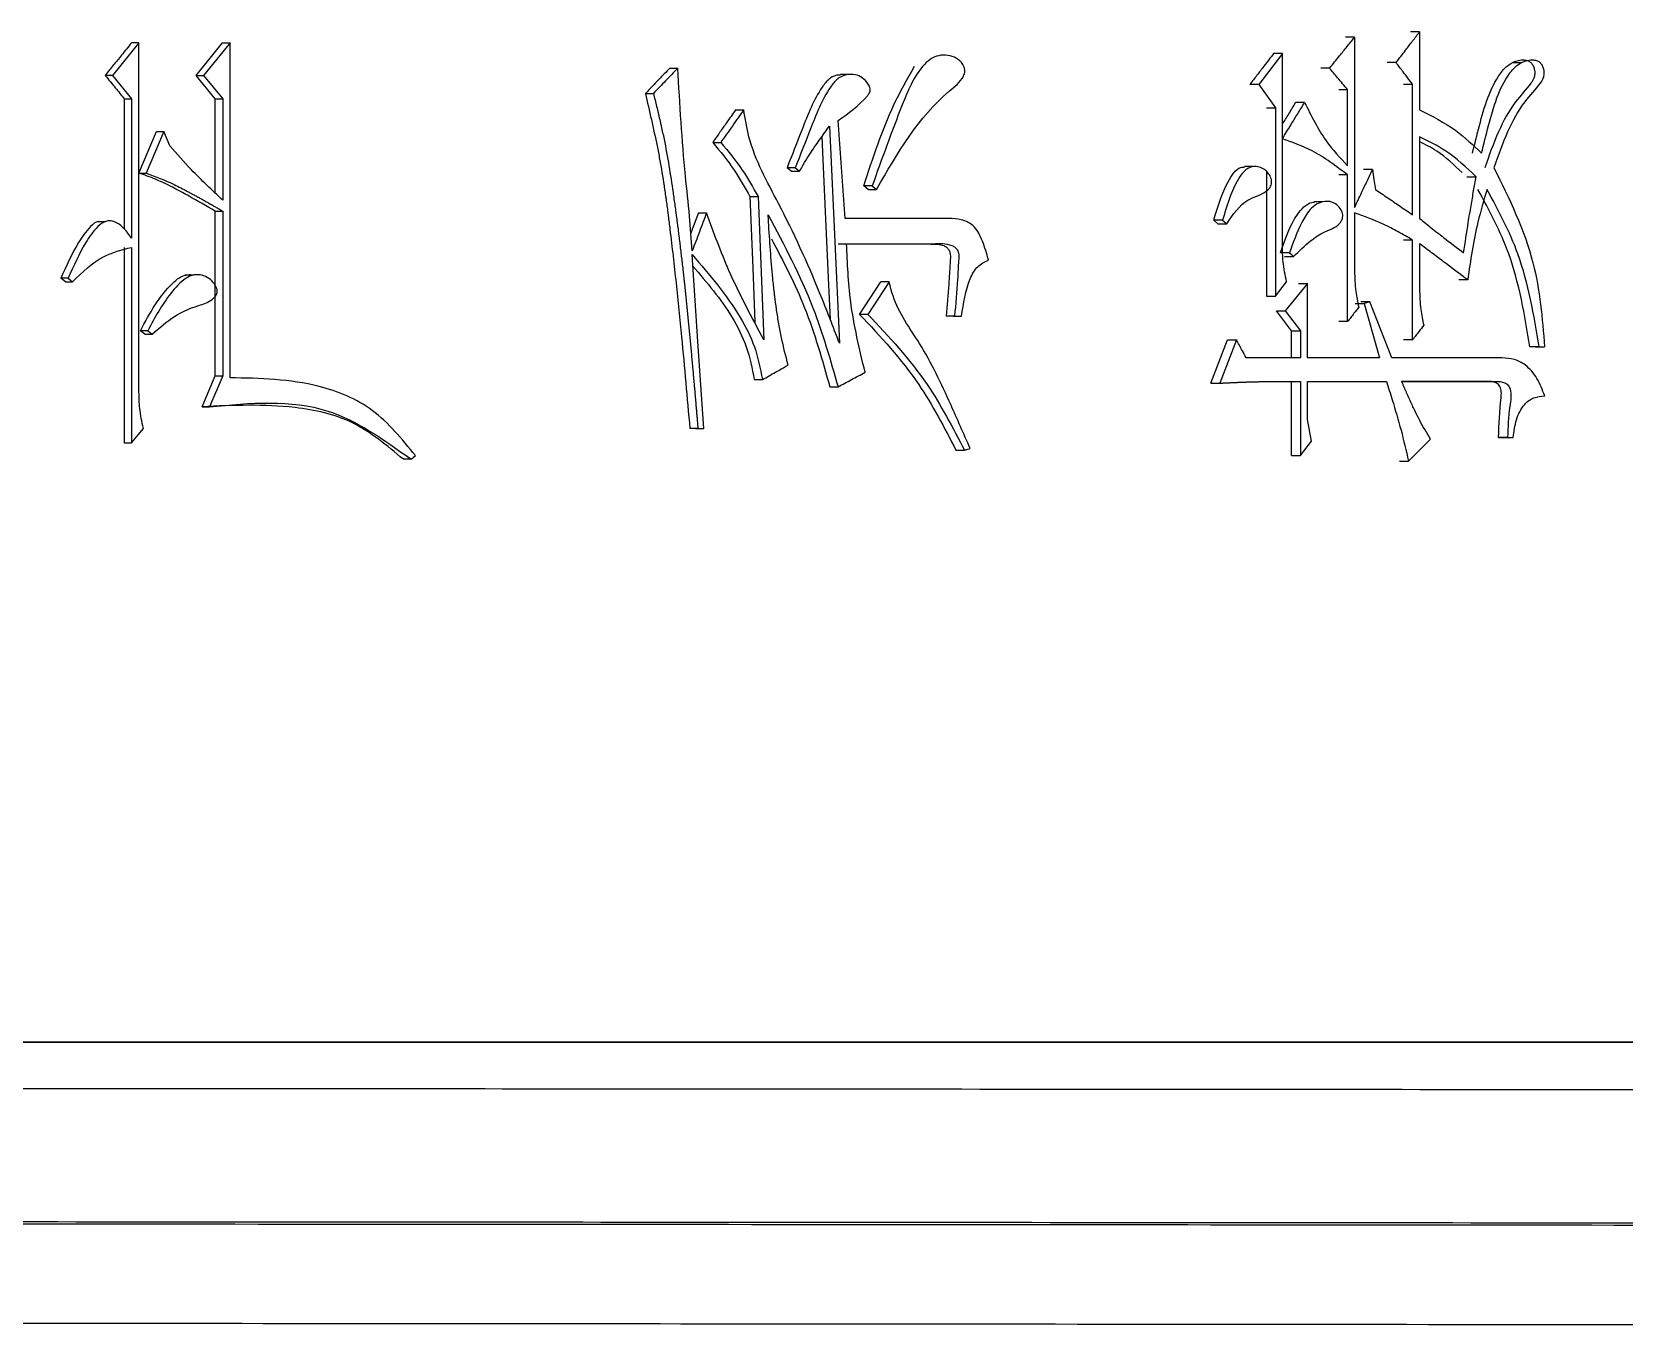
# Model space of a CAD drawing. Header units: millimetres. Extents: x 2451 to 4400, y 944 to 2322.
# Drawn here: x 3304.53 to 3314.04, y 1141.1 to 1148.9 of the extents above; entities that cross this region are included whole.
import ezdxf

# ---------------------------------------------------------------- set-up
doc = ezdxf.new("R2010")
doc.units = ezdxf.units.MM

msp = doc.modelspace()

# ---------------------------------------------------------------- linework, layer by layer
at = {"color": 7, "linetype": 'Continuous', "lineweight": 25}
for p, q in [((3312.4315, 1148.8657), (3312.3782, 1148.8657)), ((3312.4315, 1148.8657), (3312.4315, 1147.8488)), ((3312.8199, 1148.8981), (3312.766, 1148.8981)), ((3312.8199, 1148.8981), (3312.8199, 1148.4329)), ((3305.1674, 1148.8331), (3305.009, 1148.6384)), ((3305.1674, 1148.8331), (3305.1234, 1148.8331)), ((3305.1674, 1146.7454), (3305.1674, 1148.8331)), ((3305.5093, 1148.6384), (3305.6669, 1148.8331)), ((3305.7116, 1148.8331), (3305.5538, 1148.6384)), ((3305.6669, 1148.8331), (3305.7116, 1148.8331)), ((3305.7116, 1146.8319), (3305.7116, 1148.8331)), ((3308.3394, 1148.6817), (3308.3876, 1148.6817)), ((3312.0002, 1148.7683), (3311.8588, 1148.5844)), ((3312.0002, 1148.7683), (3311.9474, 1148.7683)), ((3312.0002, 1148.2599), (3312.0002, 1148.7683)), ((3312.2824, 1148.6818), (3312.2292, 1148.6818)), ((3312.6796, 1148.7142), (3312.6259, 1148.7142)), ((3313.4276, 1148.7131), (3313.3726, 1148.713)), ((3305.009, 1148.6384), (3304.9652, 1148.6384)), ((3305.009, 1148.6384), (3305.1234, 1148.4978)), ((3305.5093, 1148.6384), (3305.5538, 1148.6384)), ((3305.6231, 1148.4978), (3305.5093, 1148.6384)), ((3305.5538, 1148.6384), (3305.6678, 1148.4978)), ((3309.4087, 1148.643), (3309.3589, 1148.643)), ((3311.8588, 1148.5844), (3311.8061, 1148.5844)), ((3311.8588, 1148.5844), (3311.9586, 1148.4438)), ((3312.7786, 1148.5844), (3312.7248, 1148.5844)), ((3312.7786, 1147.8056), (3312.7786, 1148.5844)), ((3305.0795, 1148.4978), (3305.1234, 1148.4978)), ((3305.0795, 1148.4978), (3305.0795, 1147.7211)), ((3305.1234, 1148.4978), (3305.1234, 1147.6649)), ((3305.6231, 1148.4978), (3305.6678, 1148.4978)), ((3305.6231, 1147.9346), (3305.6231, 1148.4978)), ((3305.6678, 1148.4978), (3305.6678, 1147.892)), ((3308.1936, 1148.5303), (3308.2416, 1148.5303)), ((3312.3901, 1148.5519), (3312.3368, 1148.5519)), ((3312.3901, 1148.0976), (3312.3901, 1148.5519)), ((3308.733, 1148.4329), (3308.7816, 1148.4329)), ((3311.9058, 1148.4438), (3311.9586, 1148.4438)), ((3311.9586, 1148.4438), (3311.9586, 1147.3188)), ((3312.1331, 1148.4763), (3312.0801, 1148.4763)), ((3305.1674, 1148.0544), (3305.2727, 1148.3031)), ((3305.3168, 1148.3031), (3305.2114, 1148.0543)), ((3305.2727, 1148.3031), (3305.3168, 1148.3031)), ((3305.3519, 1148.2166), (3305.3168, 1148.3031)), ((3309.3874, 1147.7839), (3309.3449, 1148.368)), ((3308.5962, 1148.2382), (3308.6447, 1148.2382)), ((3312.0002, 1147.6217), (3312.0002, 1148.2597)), ((3312.8199, 1148.2707), (3312.8199, 1147.7839)), ((3305.1674, 1148.0543), (3305.2114, 1148.0543)), ((3309.0892, 1148.0868), (3309.0401, 1148.0868)), ((3309.0657, 1148.0651), (3309.0401, 1148.0868)), ((3309.0657, 1148.0651), (3309.1148, 1148.0651)), ((3311.8263, 1148.0941), (3311.7733, 1148.0941)), ((3311.9058, 1148.0644), (3311.9058, 1147.3188)), ((3312.3901, 1148.0435), (3312.3368, 1148.0435)), ((3312.3901, 1147.1673), (3312.3901, 1148.0435)), ((3312.5391, 1148.076), (3312.4856, 1148.076)), ((3313.1031, 1148.0327), (3313.1574, 1148.0328)), ((3308.8184, 1147.9137), (3308.8672, 1147.9137)), ((3308.8672, 1147.9137), (3308.9014, 1147.0593)), ((3309.549, 1147.9786), (3309.4993, 1147.9786)), ((3309.5248, 1147.957), (3309.4993, 1147.9786)), ((3309.5248, 1147.957), (3309.5745, 1147.957)), ((3309.549, 1147.9786), (3309.5745, 1147.957)), ((3305.6231, 1147.8271), (3305.6678, 1147.8271)), ((3305.6231, 1146.8428), (3305.6231, 1147.8271)), ((3305.6678, 1147.8271), (3305.6678, 1146.8428)), ((3312.2446, 1147.8834), (3312.1911, 1147.8834)), ((3304.9633, 1147.7637), (3304.9194, 1147.7637)), ((3308.5107, 1147.8162), (3308.559, 1147.8162)), ((3310.007, 1147.7839), (3309.3874, 1147.7839)), ((3311.6148, 1147.7514), (3311.5898, 1147.7731)), ((3311.6148, 1147.7514), (3311.6672, 1147.7514)), ((3311.6422, 1147.7731), (3311.6672, 1147.7514)), ((3312.4315, 1147.8164), (3312.4315, 1147.4702)), ((3309.3465, 1147.6325), (3309.8637, 1147.6325)), ((3309.3959, 1147.6325), (3309.9139, 1147.6325)), ((3309.8637, 1147.6325), (3309.9139, 1147.6325)), ((3312.7786, 1147.6541), (3312.7248, 1147.6541)), ((3312.7786, 1147.0592), (3312.7786, 1147.6541)), ((3312.8199, 1147.6325), (3312.8199, 1147.362)), ((3305.0795, 1147.6108), (3305.0795, 1146.4425)), ((3305.1234, 1147.6108), (3305.1234, 1146.4425)), ((3312.0137, 1147.5568), (3312.0666, 1147.5568)), ((3305.4867, 1147.4443), (3305.4418, 1147.4443)), ((3304.7447, 1147.4269), (3304.7012, 1147.4269)), ((3304.7277, 1147.4052), (3304.7012, 1147.4269)), ((3304.7277, 1147.4052), (3304.7712, 1147.4052)), ((3304.7447, 1147.4269), (3304.7712, 1147.4052)), ((3309.4739, 1147.2106), (3309.601, 1147.4051)), ((3309.6508, 1147.4051), (3309.5235, 1147.2106)), ((3309.6508, 1147.4051), (3309.601, 1147.4051)), ((3311.9586, 1147.3188), (3312.0251, 1147.4053)), ((3312.1497, 1147.3945), (3312.0168, 1147.2322)), ((3312.0967, 1147.3945), (3312.1497, 1147.3945)), ((3312.1497, 1146.951), (3312.1497, 1147.3945)), ((3313.1081, 1147.4161), (3313.0538, 1147.4161)), ((3311.9058, 1147.3188), (3311.9586, 1147.3188)), ((3312.436, 1147.2755), (3312.4895, 1147.2755)), ((3312.5226, 1147.2863), (3312.4691, 1147.2863)), ((3312.5226, 1147.2863), (3312.4895, 1147.2755)), ((3312.4895, 1147.2755), (3312.5804, 1146.951)), ((3312.6548, 1146.951), (3312.5226, 1147.2863)), ((3309.5235, 1147.2106), (3309.4739, 1147.2106)), ((3310.0409, 1147.1998), (3309.9906, 1147.1998)), ((3310.0328, 1147.1998), (3309.9906, 1147.1998)), ((3310.0328, 1147.1998), (3310.0832, 1147.1998)), ((3311.964, 1147.2322), (3312.0168, 1147.2322)), ((3312.0552, 1147.1132), (3311.964, 1147.2322)), ((3312.0168, 1147.2322), (3312.1082, 1147.1132)), ((3312.3901, 1147.1673), (3312.3368, 1147.1673)), ((3305.2024, 1147.0916), (3305.1761, 1147.1132)), ((3305.2201, 1147.1132), (3305.2465, 1147.0916)), ((3311.5731, 1146.7995), (3311.6731, 1147.0592)), ((3311.7256, 1147.0592), (3311.6255, 1146.7995)), ((3311.6731, 1147.0592), (3311.7256, 1147.0592)), ((3312.0552, 1147.1132), (3312.1082, 1147.1132)), ((3312.0552, 1146.951), (3312.0552, 1147.1132)), ((3312.1082, 1147.1132), (3312.1082, 1146.951)), ((3312.7786, 1147.0592), (3312.7248, 1147.0592)), ((3313.5346, 1147.0159), (3313.4798, 1147.0159)), ((3313.5126, 1147.0159), (3313.5674, 1147.0159)), ((3313.5346, 1147.0159), (3313.5674, 1147.0159)), ((3312.1082, 1146.951), (3311.7839, 1146.951)), ((3312.5804, 1146.951), (3312.1497, 1146.951)), ((3313.3134, 1146.951), (3312.6548, 1146.951)), ((3305.5444, 1146.6589), (3305.6231, 1146.8428)), ((3305.6678, 1146.8428), (3305.5889, 1146.6589)), ((3305.6231, 1146.8428), (3305.6678, 1146.8428)), ((3308.844, 1146.8211), (3308.8928, 1146.8211)), ((3309.2955, 1146.7779), (3309.3449, 1146.7779)), ((3311.5731, 1146.7995), (3311.6255, 1146.7995)), ((3312.0552, 1146.3669), (3312.0552, 1146.8104)), ((3312.1082, 1146.8104), (3312.1082, 1146.3669)), ((3312.1497, 1146.8104), (3312.6218, 1146.8104)), ((3312.1497, 1146.5832), (3312.1497, 1146.8104)), ((3312.5681, 1146.8104), (3312.6218, 1146.8104)), ((3312.7126, 1146.8104), (3313.2724, 1146.8104)), ((3313.2179, 1146.8104), (3312.7126, 1146.8104)), ((3313.2182, 1146.8104), (3313.2727, 1146.8104)), ((3305.5444, 1146.6589), (3305.5889, 1146.6589)), ((3312.1746, 1146.4534), (3312.1497, 1146.5832)), ((3305.1234, 1146.4425), (3305.1938, 1146.5291)), ((3308.5077, 1146.5291), (3308.4593, 1146.5291)), ((3308.4936, 1146.5291), (3308.4593, 1146.5291)), ((3308.4936, 1146.5291), (3308.5419, 1146.5291)), ((3305.0795, 1146.4425), (3305.1234, 1146.4425)), ((3310.0497, 1146.3993), (3310.1, 1146.3993)), ((3312.1082, 1146.3669), (3312.1746, 1146.4534)), ((3312.7539, 1146.3344), (3312.8858, 1146.4642)), ((3313.3462, 1146.475), (3313.2917, 1146.475)), ((3313.3245, 1146.475), (3313.3791, 1146.475)), ((3313.3462, 1146.475), (3313.3791, 1146.475)), ((3306.7935, 1146.3452), (3306.7474, 1146.3452)), ((3306.7935, 1146.3452), (3306.8195, 1146.3668)), ((3312.7001, 1146.3344), (3312.7539, 1146.3344))]:
    msp.add_line(p, q, dxfattribs=at)
at = {"color": 7, "linetype": 'Continuous', "lineweight": 25, "flags": 128}
for points in [[(3309.2938, 1148.3356), (3309.3236, 1147.6867), (3309.3534, 1147.0379)], [(3309.2474, 1148.2708), (3309.2536, 1148.1359), (3309.2719, 1147.7364), (3309.2879, 1147.3871), (3309.2974, 1147.1806)], [(3309.0892, 1148.0868), (3309.102, 1148.076), (3309.1148, 1148.0651)], [(3312.5391, 1148.076), (3312.5474, 1148.0165), (3312.5556, 1147.957)], [(3308.8184, 1147.9137), (3308.8355, 1147.4865), (3308.8483, 1147.1645)], [(3308.5107, 1147.8162), (3308.4757, 1147.7235), (3308.4652, 1147.6955)], [(3311.6422, 1147.7731), (3311.6224, 1147.7731), (3311.6061, 1147.7731), (3311.5898, 1147.7731)], [(3308.5419, 1146.5291), (3308.5077, 1147.0483), (3308.4734, 1147.5675)], [(3312.0418, 1147.5784), (3312.0225, 1147.5784), (3312.0057, 1147.5784), (3311.9889, 1147.5784)], [(3312.0418, 1147.5784), (3312.0542, 1147.5676), (3312.0666, 1147.5568)], [(3305.2201, 1147.1132), (3305.2038, 1147.1132), (3305.19, 1147.1132), (3305.1761, 1147.1132)], [(3305.2024, 1147.0916), (3305.2188, 1147.0916), (3305.2326, 1147.0916), (3305.2465, 1147.0916)], [(3312.0552, 1146.3669), (3312.0685, 1146.3669), (3312.0817, 1146.3669), (3312.1082, 1146.3669)]]:
    msp.add_lwpolyline(points, dxfattribs=at)
at = {"color": 7, "linetype": 'Continuous', "lineweight": 25}
for points, knots in [([(3312.2824, 1148.6818), (3312.3022, 1148.7061), (3312.3369, 1148.7489), (3312.3866, 1148.8102), (3312.4165, 1148.8472), (3312.4315, 1148.8657)], [0, 0, 0, 0, 0.396526, 0.698263, 1, 1, 1, 1]), ([(3312.6796, 1148.7142), (3312.6986, 1148.7392), (3312.7315, 1148.7823), (3312.7783, 1148.8436), (3312.806, 1148.8799), (3312.8199, 1148.8981)], [0, 0, 0, 0, 0.407195, 0.703597, 1, 1, 1, 1]), ([(3305.1234, 1148.8331), (3305.1031, 1148.8082), (3305.0667, 1148.7632), (3305.0139, 1148.6983), (3304.9815, 1148.6584), (3304.9652, 1148.6384)], [0, 0, 0, 0, 0.384798, 0.692399, 1, 1, 1, 1]), ([(3308.3394, 1148.6817), (3308.3176, 1148.6591), (3308.2824, 1148.6225), (3308.2338, 1148.572), (3308.207, 1148.5442), (3308.1936, 1148.5303)], [0, 0, 0, 0, 0.449138, 0.724569, 1, 1, 1, 1]), ([(3308.3876, 1148.6817), (3308.3632, 1148.6565), (3308.3146, 1148.606), (3308.2659, 1148.5555), (3308.2416, 1148.5303)], [0, 0, 0, 0, 0.5, 1, 1, 1, 1]), ([(3308.4734, 1147.5892), (3308.4685, 1147.6584), (3308.458, 1147.808), (3308.4165, 1148.1708), (3308.3997, 1148.4665), (3308.3876, 1148.6817)], [0, 0, 0, 0, 0.189811, 0.410522, 1, 1, 1, 1]), ([(3309.4993, 1147.9786), (3309.5528, 1148.1437), (3309.6335, 1148.3934), (3309.7585, 1148.6166), (3309.8008, 1148.6922)], [0, 0, 0, 0, 0.6614, 1, 1, 1, 1]), ([(3309.5745, 1147.957), (3309.6998, 1148.1727), (3309.8466, 1148.4254), (3310.0787, 1148.5984), (3310.1007, 1148.6477), (3310.1034, 1148.6638), (3310.1013, 1148.6799), (3310.0937, 1148.7005), (3310.0782, 1148.7226), (3310.0462, 1148.7462), (3310.0011, 1148.7602), (3309.9455, 1148.7597), (3309.8928, 1148.7357), (3309.8041, 1148.6488), (3309.6946, 1148.3827), (3309.607, 1148.1395), (3309.549, 1147.9786)], [0, 0, 0, 0, 0.369973, 0.433396, 0.441379, 0.448953, 0.456564, 0.46449, 0.480827, 0.49655, 0.526966, 0.55702, 0.587567, 0.618801, 0.747888, 1, 1, 1, 1]), ([(3311.9474, 1148.7683), (3311.9282, 1148.7433), (3311.8951, 1148.7002), (3311.848, 1148.6389), (3311.8201, 1148.6026), (3311.8061, 1148.5844)], [0, 0, 0, 0, 0.407433, 0.703716, 1, 1, 1, 1]), ([(3312.3901, 1148.5519), (3312.3802, 1148.564), (3312.3602, 1148.588), (3312.3243, 1148.6313), (3312.2984, 1148.6625), (3312.2824, 1148.6818)], [0, 0, 0, 0, 0.277776, 0.555554, 1, 1, 1, 1]), ([(3312.7786, 1148.5844), (3312.7691, 1148.5969), (3312.7501, 1148.6218), (3312.717, 1148.6651), (3312.6935, 1148.6959), (3312.6796, 1148.7142)], [0, 0, 0, 0, 0.2884326, 0.5768652, 1, 1, 1, 1]), ([(3313.1359, 1148.1733), (3313.1495, 1148.2279), (3313.1906, 1148.3927), (3313.2463, 1148.588), (3313.349, 1148.7044), (3313.401, 1148.727), (3313.4417, 1148.7323), (3313.4675, 1148.7274), (3313.4856, 1148.7154), (3313.4983, 1148.6978), (3313.5069, 1148.675), (3313.5098, 1148.648), (3313.5034, 1148.6175), (3313.4645, 1148.5594), (3313.3765, 1148.4723), (3313.2844, 1148.2977), (3313.2352, 1148.159), (3313.2096, 1148.0867)], [0, 0, 0, 0, 0.113914, 0.343514, 0.39365, 0.444093, 0.471622, 0.490424, 0.505143, 0.519852, 0.535775, 0.554403, 0.572991, 0.596467, 0.700314, 0.843728, 1, 1, 1, 1]), ([(3313.1903, 1148.1733), (3313.2039, 1148.2279), (3313.2451, 1148.3927), (3313.3009, 1148.588), (3313.4036, 1148.7044), (3313.4557, 1148.727), (3313.4965, 1148.7323), (3313.5223, 1148.7274), (3313.5405, 1148.7154), (3313.5532, 1148.6978), (3313.5618, 1148.6749), (3313.5647, 1148.6479), (3313.5582, 1148.6174), (3313.5192, 1148.5594), (3313.4312, 1148.4722), (3313.339, 1148.2976), (3313.2897, 1148.159), (3313.2641, 1148.0867)], [0, 0, 0, 0, 0.113866, 0.34337, 0.39359, 0.444116, 0.471653, 0.490478, 0.50521, 0.519932, 0.535866, 0.554481, 0.573032, 0.596509, 0.70042, 0.843829, 1, 1, 1, 1]), ([(3304.9652, 1148.6384), (3304.9754, 1148.6259), (3304.9957, 1148.601), (3305.0338, 1148.5541), (3305.0617, 1148.5197), (3305.0795, 1148.4978)], [0, 0, 0, 0, 0.266401, 0.532803, 1, 1, 1, 1]), ([(3309.3592, 1148.6404), (3309.3498, 1148.6399), (3309.3257, 1148.6388), (3309.2854, 1148.6149), (3309.2063, 1148.513), (3309.1346, 1148.3255), (3309.0701, 1148.1627), (3309.0401, 1148.0868)], [0, 0, 0, 0, 0.046767, 0.120081, 0.219008, 0.636057, 1, 1, 1, 1]), ([(3309.3449, 1148.368), (3309.407, 1148.412), (3309.4743, 1148.4596), (3309.5313, 1148.5292), (3309.537, 1148.5442), (3309.5375, 1148.5591), (3309.5312, 1148.5784), (3309.5131, 1148.605), (3309.4812, 1148.6331), (3309.4328, 1148.6471), (3309.3841, 1148.6415), (3309.335, 1148.6159), (3309.2563, 1148.5133), (3309.1842, 1148.3271), (3309.1197, 1148.1638), (3309.0892, 1148.0868)], [0, 0, 0, 0, 0.213502, 0.231462, 0.243028, 0.25469, 0.268683, 0.294821, 0.340397, 0.384399, 0.438731, 0.48193, 0.539954, 0.7829, 1, 1, 1, 1]), ([(3308.1936, 1148.5303), (3308.2057, 1148.4781), (3308.2299, 1148.3738), (3308.2584, 1148.2429), (3308.2841, 1148.1113), (3308.2985, 1148.0251), (3308.3093, 1147.952), (3308.3132, 1147.9254), (3308.3178, 1147.8921), (3308.3223, 1147.8587), (3308.3267, 1147.8254), (3308.3326, 1147.7787), (3308.3434, 1147.6919), (3308.3592, 1147.5583), (3308.383, 1147.3442), (3308.4175, 1147.0013), (3308.4432, 1146.7115), (3308.4593, 1146.5291)], [0, 0, 0, 0, 0.079845, 0.159695, 0.199619, 0.27948, 0.28946, 0.309422, 0.319402, 0.339364, 0.359325, 0.369306, 0.409228, 0.489074, 0.56892, 0.728614, 1, 1, 1, 1]), ([(3308.2416, 1148.5303), (3308.248, 1148.5043), (3308.2576, 1148.4654), (3308.2685, 1148.4198), (3308.2762, 1148.3873), (3308.2823, 1148.3612), (3308.2927, 1148.3155), (3308.3223, 1148.1779), (3308.3455, 1148.0317), (3308.3646, 1147.8986), (3308.3702, 1147.8586), (3308.3747, 1147.8253), (3308.3792, 1147.792), (3308.3827, 1147.7653), (3308.387, 1147.7319), (3308.3904, 1147.7053), (3308.3946, 1147.6719), (3308.3979, 1147.6452), (3308.402, 1147.6118), (3308.406, 1147.5784), (3308.4099, 1147.545), (3308.4138, 1147.5115), (3308.4168, 1147.4848), (3308.4206, 1147.4513), (3308.4235, 1147.4246), (3308.4271, 1147.3911), (3308.4307, 1147.3577), (3308.4343, 1147.3242), (3308.4377, 1147.2907), (3308.4405, 1147.2639), (3308.4439, 1147.2304), (3308.4466, 1147.2036), (3308.4499, 1147.1701), (3308.4531, 1147.1366), (3308.4564, 1147.1031), (3308.4596, 1147.0696), (3308.4621, 1147.0428), (3308.4652, 1147.0093), (3308.4677, 1146.9824), (3308.4708, 1146.9489), (3308.4732, 1146.9221), (3308.4753, 1146.8986), (3308.4768, 1146.8818), (3308.4783, 1146.8651), (3308.4798, 1146.8483), (3308.4813, 1146.8315), (3308.4825, 1146.8181), (3308.484, 1146.8013), (3308.4852, 1146.7879), (3308.4867, 1146.7711), (3308.4881, 1146.7544), (3308.4896, 1146.7376), (3308.4911, 1146.7208), (3308.4922, 1146.7074), (3308.4937, 1146.6906), (3308.4949, 1146.6772), (3308.496, 1146.6638), (3308.4969, 1146.6537), (3308.4978, 1146.6437), (3308.4985, 1146.6353), (3308.4992, 1146.6269), (3308.4999, 1146.6185), (3308.5007, 1146.6101), (3308.5014, 1146.6017), (3308.502, 1146.595), (3308.5027, 1146.5866), (3308.5033, 1146.5799), (3308.504, 1146.5715), (3308.5047, 1146.5631), (3308.5054, 1146.5547), (3308.5061, 1146.5466), (3308.5068, 1146.5386), (3308.5074, 1146.5322), (3308.5077, 1146.5291)], [0, 0, 0, 0, 0.039919, 0.059879, 0.069858, 0.089818, 0.099798, 0.139719, 0.299508, 0.319468, 0.339427, 0.359387, 0.369367, 0.389326, 0.399306, 0.419265, 0.429245, 0.449205, 0.459184, 0.479144, 0.499103, 0.509083, 0.529043, 0.539022, 0.558982, 0.568962, 0.588921, 0.608881, 0.61886, 0.63882, 0.648799, 0.668759, 0.678739, 0.698698, 0.718658, 0.728637, 0.748597, 0.758577, 0.778536, 0.788516, 0.808475, 0.818455, 0.823445, 0.833425, 0.843404, 0.848394, 0.858374, 0.863364, 0.873344, 0.878333, 0.888313, 0.898293, 0.903283, 0.913263, 0.918252, 0.928232, 0.933222, 0.938212, 0.943202, 0.948192, 0.950687, 0.955676, 0.960666, 0.963161, 0.968151, 0.970646, 0.975636, 0.978131, 0.983121, 0.988111, 0.990605, 0.995303, 1, 1, 1, 1]), ([(3308.733, 1148.4329), (3308.7145, 1148.4066), (3308.6826, 1148.3611), (3308.637, 1148.2962), (3308.6098, 1148.2575), (3308.5962, 1148.2382)], [0, 0, 0, 0, 0.404436, 0.702218, 1, 1, 1, 1]), ([(3308.7816, 1148.4329), (3308.7588, 1148.4004), (3308.7132, 1148.3356), (3308.6676, 1148.2707), (3308.6447, 1148.2382)], [0, 0, 0, 0, 0.5, 1, 1, 1, 1]), ([(3309.3534, 1147.0379), (3309.3151, 1147.1375), (3309.2057, 1147.4226), (3309.0205, 1147.8285), (3308.8227, 1148.1768), (3308.7903, 1148.3786), (3308.7816, 1148.4329)], [0, 0, 0, 0, 0.2109888, 0.6039309, 0.8934821, 1, 1, 1, 1]), ([(3312.0002, 1148.2598), (3312.0169, 1148.2871), (3312.0475, 1148.3368), (3312.0918, 1148.4089), (3312.1193, 1148.4538), (3312.1331, 1148.4762)], [0, 0, 0, 0, 0.377948, 0.688974, 1, 1, 1, 1]), ([(3312.0002, 1148.346), (3312.0131, 1148.367), (3312.0397, 1148.4104), (3312.0663, 1148.4538), (3312.0801, 1148.4762)], [0, 0, 0, 0, 0.483308, 1, 1, 1, 1]), ([(3312.1331, 1148.4762), (3312.1726, 1148.3968), (3312.2427, 1148.2554), (3312.3452, 1148.1456), (3312.3901, 1148.0976)], [0, 0, 0, 0, 0.562196, 1, 1, 1, 1]), ([(3312.8199, 1148.4329), (3312.894, 1148.3953), (3313.0272, 1148.3278), (3313.1401, 1148.2208), (3313.1902, 1148.1733)], [0, 0, 0, 0, 0.556253, 1, 1, 1, 1]), ([(3309.1148, 1148.0651), (3309.1348, 1148.0998), (3309.1722, 1148.1644), (3309.2342, 1148.2526), (3309.2739, 1148.3079), (3309.2938, 1148.3356)], [0, 0, 0, 0, 0.3670274, 0.6834212, 1, 1, 1, 1]), ([(3305.6678, 1147.892), (3305.6362, 1147.922), (3305.5731, 1147.9819), (3305.4654, 1148.0874), (3305.3942, 1148.1685), (3305.3519, 1148.2166)], [0, 0, 0, 0, 0.28957, 0.579171, 1, 1, 1, 1]), ([(3308.5962, 1148.2382), (3308.6405, 1148.1846), (3308.7234, 1148.0843), (3308.7882, 1147.9679), (3308.8184, 1147.9137)], [0, 0, 0, 0, 0.534152, 1, 1, 1, 1]), ([(3308.6447, 1148.2382), (3308.6891, 1148.1846), (3308.7721, 1148.0843), (3308.8369, 1147.9679), (3308.8672, 1147.9137)], [0, 0, 0, 0, 0.534115, 1, 1, 1, 1]), ([(3312.3901, 1148.0435), (3312.3213, 1148.0957), (3312.1994, 1148.1882), (3312.0607, 1148.238), (3312.0002, 1148.2597)], [0, 0, 0, 0, 0.564258, 1, 1, 1, 1]), ([(3313.1574, 1148.0328), (3313.0991, 1148.088), (3312.9958, 1148.1861), (3312.8733, 1148.245), (3312.8199, 1148.2707)], [0, 0, 0, 0, 0.563785, 1, 1, 1, 1]), ([(3313.0742, 1148.0572), (3313.0255, 1148.1041), (3312.9474, 1148.1791), (3312.8547, 1148.2245), (3312.8199, 1148.2416)], [0, 0, 0, 0, 0.623667, 1, 1, 1, 1]), ([(3305.6231, 1147.8271), (3305.5711, 1147.8574), (3305.5062, 1147.8951), (3305.3874, 1147.9594), (3305.2897, 1148.0116), (3305.2004, 1148.0427), (3305.1673, 1148.0543)], [0, 0, 0, 0, 0.3520687, 0.4400852, 0.7922934, 1, 1, 1, 1]), ([(3305.2114, 1148.0543), (3305.2672, 1148.0331), (3305.3509, 1148.0012), (3305.4342, 1147.9577), (3305.4673, 1147.9401), (3305.4805, 1147.933), (3305.4937, 1147.9259), (3305.5053, 1147.9196), (3305.5135, 1147.9151), (3305.5201, 1147.9114), (3305.5266, 1147.9078), (3305.5332, 1147.9042), (3305.5397, 1147.9005), (3305.5479, 1147.8959), (3305.5545, 1147.8922), (3305.561, 1147.8885), (3305.5675, 1147.8848), (3305.5741, 1147.8811), (3305.5822, 1147.8765), (3305.5887, 1147.8727), (3305.5969, 1147.8681), (3305.6034, 1147.8643), (3305.6099, 1147.8606), (3305.6164, 1147.8568), (3305.6229, 1147.8531), (3305.6311, 1147.8484), (3305.6376, 1147.8446), (3305.6457, 1147.8399), (3305.6522, 1147.8361), (3305.6601, 1147.8316), (3305.6647, 1147.8289), (3305.6678, 1147.8271)], [0, 0, 0, 0, 0.353012, 0.528911, 0.550896, 0.572881, 0.61685, 0.638835, 0.649827, 0.671812, 0.682805, 0.693797, 0.715782, 0.726774, 0.748759, 0.759751, 0.770744, 0.792728, 0.803721, 0.825706, 0.836698, 0.858683, 0.869675, 0.880667, 0.902652, 0.913645, 0.935629, 0.946622, 0.968606, 0.979599, 1, 1, 1, 1]), ([(3311.5898, 1147.7731), (3311.6139, 1147.8533), (3311.6442, 1147.954), (3311.7063, 1148.0543), (3311.7413, 1148.0905), (3311.7661, 1148.0901), (3311.7731, 1148.0899)], [0, 0, 0, 0, 0.6257746, 0.7857745, 0.9395829, 1, 1, 1, 1]), ([(3311.6672, 1147.7514), (3311.7046, 1147.8073), (3311.7708, 1147.9061), (3311.8874, 1147.9245), (3311.9265, 1147.9684), (3311.9337, 1147.982), (3311.9363, 1147.9978), (3311.934, 1148.0197), (3311.924, 1148.0452), (3311.8981, 1148.0753), (3311.8572, 1148.0962), (3311.8027, 1148.0945), (3311.7587, 1148.0556), (3311.6968, 1147.9525), (3311.6664, 1147.8526), (3311.6422, 1147.7731)], [0, 0, 0, 0, 0.207477, 0.366822, 0.383118, 0.39879, 0.41441, 0.430881, 0.46509, 0.497024, 0.558703, 0.619218, 0.681584, 0.746434, 1, 1, 1, 1]), ([(3312.4315, 1147.8488), (3312.4455, 1147.8782), (3312.4703, 1147.9307), (3312.5062, 1148.0065), (3312.5281, 1148.0528), (3312.5391, 1148.076)], [0, 0, 0, 0, 0.387874, 0.693937, 1, 1, 1, 1]), ([(3313.0834, 1147.5784), (3313.0923, 1147.6388), (3313.1062, 1147.7325), (3313.1271, 1147.8559), (3313.1426, 1147.947), (3313.1526, 1148.0049), (3313.1574, 1148.0328)], [0, 0, 0, 0, 0.397437, 0.617017, 0.815711, 1, 1, 1, 1]), ([(3313.264, 1148.0867), (3313.3555, 1147.9022), (3313.5204, 1147.5696), (3313.5529, 1147.1865), (3313.5674, 1147.0159)], [0, 0, 0, 0, 0.554855, 1, 1, 1, 1]), ([(3312.5556, 1147.957), (3312.5803, 1147.9403), (3312.6298, 1147.9067), (3312.7042, 1147.8562), (3312.7538, 1147.8224), (3312.7786, 1147.8056)], [0, 0, 0, 0, 0.331513, 0.665756, 1, 1, 1, 1]), ([(3313.2231, 1147.9569), (3313.204, 1147.8922), (3313.1685, 1147.772), (3313.1317, 1147.5906), (3313.116, 1147.4744), (3313.1081, 1147.4161)], [0, 0, 0, 0, 0.368096, 0.683267, 1, 1, 1, 1]), ([(3313.4798, 1147.0159), (3313.448, 1147.2063), (3313.3918, 1147.5434), (3313.2363, 1147.8315), (3313.1687, 1147.9569)], [0, 0, 0, 0, 0.56483, 1, 1, 1, 1]), ([(3313.5346, 1147.0159), (3313.5028, 1147.2063), (3313.4465, 1147.5434), (3313.2909, 1147.8315), (3313.2231, 1147.9569)], [0, 0, 0, 0, 0.564773, 1, 1, 1, 1]), ([(3311.9889, 1147.5784), (3312.0165, 1147.6594), (3312.0511, 1147.761), (3312.1264, 1147.8538), (3312.1638, 1147.8797), (3312.1864, 1147.8807), (3312.1912, 1147.881)], [0, 0, 0, 0, 0.639268, 0.801158, 0.95821, 1, 1, 1, 1]), ([(3312.0666, 1147.5568), (3312.0998, 1147.5887), (3312.1581, 1147.6447), (3312.25, 1147.7085), (3312.323, 1147.728), (3312.3527, 1147.7683), (3312.3603, 1147.7869), (3312.3618, 1147.8054), (3312.3573, 1147.8244), (3312.3437, 1147.848), (3312.3194, 1147.872), (3312.2835, 1147.887), (3312.2436, 1147.8856), (3312.2015, 1147.8697), (3312.1537, 1147.8287), (3312.0974, 1147.7293), (3312.064, 1147.6387), (3312.0418, 1147.5784)], [0, 0, 0, 0, 0.148754, 0.260728, 0.372296, 0.394322, 0.416456, 0.432197, 0.447933, 0.473769, 0.515229, 0.556405, 0.603707, 0.651901, 0.70837, 0.805731, 1, 1, 1, 1]), ([(3304.9277, 1147.7659), (3304.9268, 1147.7658), (3304.9079, 1147.7635), (3304.861, 1147.7206), (3304.7822, 1147.6113), (3304.7334, 1147.5002), (3304.7012, 1147.4269)], [0, 0, 0, 0, 0.007364, 0.146944, 0.437347, 1, 1, 1, 1]), ([(3305.1234, 1147.6649), (3305.1091, 1147.6851), (3305.081, 1147.7249), (3305.0352, 1147.7616), (3304.9952, 1147.7707), (3304.9589, 1147.7659), (3304.9042, 1147.7234), (3304.826, 1147.6094), (3304.777, 1147.4994), (3304.7447, 1147.4269)], [0, 0, 0, 0, 0.120818, 0.238007, 0.284295, 0.33086, 0.424999, 0.620775, 1, 1, 1, 1]), ([(3308.559, 1147.8162), (3308.5448, 1147.7784), (3308.5162, 1147.7027), (3308.4876, 1147.627), (3308.4734, 1147.5892)], [0, 0, 0, 0, 0.5, 1, 1, 1, 1]), ([(3308.9014, 1147.0593), (3308.8284, 1147.1949), (3308.6979, 1147.4376), (3308.6015, 1147.7003), (3308.559, 1147.8162)], [0, 0, 0, 0, 0.558985, 1, 1, 1, 1]), ([(3308.927, 1147.8055), (3309.0234, 1147.624), (3309.196, 1147.2988), (3309.2993, 1146.9375), (3309.3449, 1146.7779)], [0, 0, 0, 0, 0.558287, 1, 1, 1, 1]), ([(3309.0465, 1146.9077), (3309.0325, 1146.9618), (3309.0115, 1147.0429), (3308.9908, 1147.1533), (3308.9816, 1147.2123), (3308.9765, 1147.247), (3308.9753, 1147.2557), (3308.9741, 1147.2644), (3308.9728, 1147.2731), (3308.9714, 1147.2836), (3308.97, 1147.294), (3308.9687, 1147.3045), (3308.9676, 1147.3132), (3308.9661, 1147.3254), (3308.9617, 1147.3621), (3308.9457, 1147.509), (3308.9356, 1147.6641), (3308.9279, 1147.7911), (3308.927, 1147.8055)], [0, 0, 0, 0, 0.185843, 0.278745, 0.371654, 0.383266, 0.394877, 0.400683, 0.412294, 0.423905, 0.435517, 0.447128, 0.458739, 0.464545, 0.487768, 0.580663, 0.952366, 1, 1, 1, 1]), ([(3310.2438, 1147.5351), (3310.2332, 1147.5727), (3310.2124, 1147.6466), (3310.163, 1147.7444), (3310.0815, 1147.7801), (3310.0318, 1147.7826), (3310.007, 1147.7839)], [0, 0, 0, 0, 0.292586, 0.576009, 0.788989, 1, 1, 1, 1]), ([(3312.7786, 1147.6541), (3312.7497, 1147.6711), (3312.6918, 1147.705), (3312.5776, 1147.7643), (3312.4891, 1147.7959), (3312.4315, 1147.8164)], [0, 0, 0, 0, 0.2594794, 0.5190273, 1, 1, 1, 1]), ([(3312.8199, 1147.7839), (3312.8436, 1147.7647), (3312.8911, 1147.7262), (3312.9787, 1147.6571), (3313.0432, 1147.6086), (3313.0834, 1147.5784)], [0, 0, 0, 0, 0.273449, 0.546904, 1, 1, 1, 1]), ([(3308.9469, 1147.6625), (3309.0176, 1147.5273), (3309.1638, 1147.248), (3309.2507, 1146.9379), (3309.2955, 1146.7779)], [0, 0, 0, 0, 0.4841503, 1, 1, 1, 1]), ([(3309.5065, 1146.8644), (3309.4728, 1147.0048), (3309.4122, 1147.2565), (3309.4009, 1147.5171), (3309.3959, 1147.6325)], [0, 0, 0, 0, 0.5575045, 1, 1, 1, 1]), ([(3309.8989, 1147.6289), (3309.9255, 1147.63), (3309.959, 1147.6314), (3309.9953, 1147.6117), (3310.0085, 1147.5948), (3310.0166, 1147.5725), (3310.0164, 1147.5456), (3310.0125, 1147.4846), (3310.0059, 1147.3686), (3309.9963, 1147.2635), (3309.9906, 1147.1998)], [0, 0, 0, 0, 0.169449, 0.212676, 0.256423, 0.294115, 0.346559, 0.405106, 0.639507, 1, 1, 1, 1]), ([(3309.9139, 1147.6325), (3309.9516, 1147.6342), (3309.9972, 1147.6363), (3310.0464, 1147.6118), (3310.0621, 1147.59), (3310.068, 1147.5618), (3310.0629, 1147.5045), (3310.0586, 1147.3835), (3310.0479, 1147.2726), (3310.0409, 1147.1998)], [0, 0, 0, 0, 0.223755, 0.270136, 0.317505, 0.366522, 0.417299, 0.617412, 1, 1, 1, 1]), ([(3313.1081, 1147.4161), (3313.0597, 1147.4525), (3312.9876, 1147.5067), (3312.8914, 1147.5788), (3312.8437, 1147.6146), (3312.8199, 1147.6325)], [0, 0, 0, 0, 0.503826, 0.751913, 1, 1, 1, 1]), ([(3304.7712, 1147.4052), (3304.8294, 1147.4623), (3304.9324, 1147.5633), (3305.0656, 1147.5964), (3305.1234, 1147.6108)], [0, 0, 0, 0, 0.565391, 1, 1, 1, 1]), ([(3308.4734, 1147.5675), (3308.5755, 1147.4486), (3308.7189, 1147.2818), (3308.8537, 1147.0195), (3308.8797, 1146.8875), (3308.8928, 1146.8212)], [0, 0, 0, 0, 0.552374, 0.77511, 1, 1, 1, 1]), ([(3310.0832, 1147.1998), (3310.0941, 1147.2763), (3310.1093, 1147.3822), (3310.174, 1147.5013), (3310.2209, 1147.524), (3310.2438, 1147.5351)], [0, 0, 0, 0, 0.572733, 0.791395, 1, 1, 1, 1]), ([(3312.0251, 1147.4053), (3312.0169, 1147.4451), (3312.0021, 1147.5162), (3312.0008, 1147.5894), (3312.0002, 1147.6217)], [0, 0, 0, 0, 0.558836, 1, 1, 1, 1]), ([(3305.1761, 1147.1132), (3305.2044, 1147.1657), (3305.2591, 1147.2674), (3305.34, 1147.3727), (3305.4052, 1147.4294), (3305.4465, 1147.4478), (3305.4765, 1147.4503), (3305.4912, 1147.4452), (3305.4929, 1147.4446)], [0, 0, 0, 0, 0.3605772, 0.6979121, 0.8106017, 0.8991884, 0.9881208, 1, 1, 1, 1]), ([(3305.2465, 1147.0916), (3305.2897, 1147.1302), (3305.3678, 1147.1999), (3305.4879, 1147.254), (3305.5733, 1147.2772), (3305.6154, 1147.3063), (3305.6304, 1147.3269), (3305.6355, 1147.3407), (3305.6354, 1147.3564), (3305.6283, 1147.378), (3305.609, 1147.4061), (3305.5763, 1147.4341), (3305.5323, 1147.4489), (3305.4872, 1147.4482), (3305.4236, 1147.4139), (3305.3565, 1147.3382), (3305.2826, 1147.2307), (3305.2412, 1147.1528), (3305.2201, 1147.1132)], [0, 0, 0, 0, 0.156027, 0.282026, 0.363634, 0.404884, 0.41922, 0.430594, 0.442017, 0.458331, 0.488158, 0.530974, 0.573109, 0.616801, 0.655305, 0.770242, 0.882988, 1, 1, 1, 1]), ([(3308.4779, 1147.4983), (3308.5608, 1147.401), (3308.6847, 1147.2557), (3308.8049, 1147.0194), (3308.8309, 1146.8874), (3308.844, 1146.8212)], [0, 0, 0, 0, 0.501488, 0.749519, 1, 1, 1, 1]), ([(3312.4315, 1147.4702), (3312.4325, 1147.4291), (3312.4343, 1147.3559), (3312.4496, 1147.285), (3312.4564, 1147.2539)], [0, 0, 0, 0, 0.5610721, 1, 1, 1, 1]), ([(3310.1339, 1146.4101), (3310.0956, 1146.4976), (3310.002, 1146.711), (3309.8575, 1147.0195), (3309.6904, 1147.239), (3309.6576, 1147.3766), (3309.6508, 1147.4051)], [0, 0, 0, 0, 0.257127, 0.627551, 0.922763, 1, 1, 1, 1]), ([(3312.8199, 1147.362), (3312.8208, 1147.321), (3312.8226, 1147.2477), (3312.8379, 1147.1768), (3312.8446, 1147.1457)], [0, 0, 0, 0, 0.561072, 1, 1, 1, 1]), ([(3312.4564, 1147.2539), (3312.4469, 1147.2415), (3312.4312, 1147.2209), (3312.4091, 1147.1921), (3312.3965, 1147.1756), (3312.3901, 1147.1673)], [0, 0, 0, 0, 0.428361, 0.714181, 1, 1, 1, 1]), ([(3309.4739, 1147.2106), (3309.5985, 1147.0773), (3309.8233, 1146.837), (3309.9799, 1146.5342), (3310.0497, 1146.3992)], [0, 0, 0, 0, 0.554524, 1, 1, 1, 1]), ([(3309.5235, 1147.2106), (3309.6483, 1147.0773), (3309.8734, 1146.8371), (3310.0302, 1146.5342), (3310.1, 1146.3993)], [0, 0, 0, 0, 0.554583, 1, 1, 1, 1]), ([(3310.0409, 1147.1998), (3310.0457, 1147.1998), (3310.0536, 1147.1998), (3310.0646, 1147.1998), (3310.0739, 1147.1998), (3310.0801, 1147.1998), (3310.0832, 1147.1998)], [0, 0, 0, 0, 0.34, 0.56, 0.78, 1, 1, 1, 1]), ([(3311.7839, 1146.951), (3311.7763, 1146.9651), (3311.7628, 1146.9901), (3311.7433, 1147.0262), (3311.7315, 1147.0482), (3311.7256, 1147.0592)], [0, 0, 0, 0, 0.39045, 0.695224, 1, 1, 1, 1]), ([(3312.8446, 1147.1457), (3312.8352, 1147.1333), (3312.8195, 1147.1127), (3312.7975, 1147.0839), (3312.7849, 1147.0674), (3312.7786, 1147.0592)], [0, 0, 0, 0, 0.428361, 0.714181, 1, 1, 1, 1]), ([(3308.8928, 1146.8211), (3308.906, 1146.8286), (3308.9324, 1146.8434), (3308.9836, 1146.8723), (3309.0217, 1146.8937), (3309.0465, 1146.9077)], [0, 0, 0, 0, 0.257188, 0.514375, 1, 1, 1, 1]), ([(3313.5675, 1146.7238), (3313.5539, 1146.7599), (3313.5272, 1146.831), (3313.461, 1146.9065), (3313.3862, 1146.9461), (3313.3376, 1146.9494), (3313.3134, 1146.951)], [0, 0, 0, 0, 0.291064, 0.572494, 0.787521, 1, 1, 1, 1]), ([(3306.8195, 1146.3668), (3306.739, 1146.4656), (3306.5808, 1146.6599), (3306.184, 1146.8222), (3305.8905, 1146.8283), (3305.7116, 1146.8319)], [0, 0, 0, 0, 0.287817, 0.565935, 1, 1, 1, 1]), ([(3311.6255, 1146.7995), (3311.6286, 1146.7997), (3311.6348, 1146.8), (3311.644, 1146.8005), (3311.6533, 1146.8009), (3311.661, 1146.8013), (3311.6687, 1146.8017), (3311.6749, 1146.802), (3311.6826, 1146.8023), (3311.6904, 1146.8027), (3311.6996, 1146.8031), (3311.7073, 1146.8035), (3311.7151, 1146.8038), (3311.7212, 1146.8041), (3311.729, 1146.8044), (3311.7351, 1146.8047), (3311.7428, 1146.805), (3311.7506, 1146.8053), (3311.7598, 1146.8057), (3311.7675, 1146.806), (3311.7753, 1146.8063), (3311.7814, 1146.8065), (3311.7891, 1146.8068), (3311.7969, 1146.807), (3311.8046, 1146.8072), (3311.8123, 1146.8075), (3311.82, 1146.8077), (3311.8277, 1146.8079), (3311.8354, 1146.8081), (3311.8416, 1146.8082), (3311.8493, 1146.8084), (3311.857, 1146.8086), (3311.8647, 1146.8087), (3311.8724, 1146.8089), (3311.8802, 1146.809), (3311.8879, 1146.8092), (3311.8956, 1146.8093), (3311.9017, 1146.8094), (3311.9095, 1146.8095), (3311.9172, 1146.8096), (3311.9249, 1146.8097), (3311.9326, 1146.8097), (3311.9403, 1146.8098), (3311.948, 1146.8099), (3311.9557, 1146.81), (3311.9634, 1146.81), (3311.9711, 1146.8101), (3311.9788, 1146.8101), (3311.985, 1146.8101), (3311.9927, 1146.8102), (3312.0004, 1146.8102), (3312.0081, 1146.8102), (3312.0158, 1146.8103), (3312.0235, 1146.8103), (3312.0312, 1146.8103), (3312.0389, 1146.8103), (3312.045, 1146.8103), (3312.0527, 1146.8103), (3312.0604, 1146.8103), (3312.0681, 1146.8103), (3312.0758, 1146.8104), (3312.0835, 1146.8104), (3312.0912, 1146.8104), (3312.0995, 1146.8104), (3312.1046, 1146.8104), (3312.1082, 1146.8104)], [0, 0, 0, 0, 0.019168, 0.038335, 0.057502, 0.07667, 0.086254, 0.105421, 0.115005, 0.134172, 0.15334, 0.172507, 0.182091, 0.201259, 0.210842, 0.23001, 0.239594, 0.258761, 0.277929, 0.297096, 0.30668, 0.325847, 0.335431, 0.354599, 0.373766, 0.38335, 0.402517, 0.421685, 0.431268, 0.450436, 0.46002, 0.479187, 0.498355, 0.507938, 0.527106, 0.546273, 0.555857, 0.575025, 0.584608, 0.603776, 0.622943, 0.632527, 0.651695, 0.670862, 0.680446, 0.699613, 0.718781, 0.728365, 0.747532, 0.757116, 0.776283, 0.795451, 0.805034, 0.824202, 0.843369, 0.852953, 0.872121, 0.881704, 0.900872, 0.920039, 0.929623, 0.948791, 0.967958, 0.977542, 1, 1, 1, 1]), ([(3312.6218, 1146.8104), (3312.6334, 1146.7737), (3312.6638, 1146.6771), (3312.7109, 1146.5195), (3312.7395, 1146.3961), (3312.7539, 1146.3344)], [0, 0, 0, 0, 0.234581, 0.616855, 1, 1, 1, 1]), ([(3312.8858, 1146.4642), (3312.8634, 1146.5015), (3312.8298, 1146.5573), (3312.7959, 1146.6266), (3312.7793, 1146.6614), (3312.7718, 1146.6776), (3312.7677, 1146.6864), (3312.7654, 1146.6914), (3312.7625, 1146.6977), (3312.7603, 1146.7027), (3312.7574, 1146.709), (3312.7551, 1146.7141), (3312.7529, 1146.7191), (3312.7506, 1146.7241), (3312.7484, 1146.7292), (3312.7455, 1146.7355), (3312.7433, 1146.7406), (3312.7405, 1146.7469), (3312.7382, 1146.7519), (3312.7355, 1146.7583), (3312.7332, 1146.7633), (3312.7304, 1146.7697), (3312.7282, 1146.7747), (3312.7254, 1146.7811), (3312.7232, 1146.7861), (3312.7204, 1146.7925), (3312.7182, 1146.7975), (3312.7154, 1146.8039), (3312.7137, 1146.8078), (3312.7126, 1146.8104)], [0, 0, 0, 0, 0.340494, 0.510588, 0.595628, 0.638147, 0.648777, 0.670037, 0.680666, 0.701926, 0.712556, 0.733815, 0.744445, 0.755075, 0.776334, 0.786964, 0.808224, 0.818854, 0.840113, 0.850743, 0.872003, 0.882632, 0.903892, 0.914522, 0.935781, 0.946411, 0.967671, 0.9783, 1, 1, 1, 1]), ([(3313.2916, 1146.475), (3313.2954, 1146.5541), (3313.2997, 1146.6449), (3313.3104, 1146.7462), (3313.3031, 1146.7807), (3313.2702, 1146.8108), (3313.2394, 1146.8105), (3313.2179, 1146.8103)], [0, 0, 0, 0, 0.575027, 0.661027, 0.741894, 0.819512, 1, 1, 1, 1]), ([(3313.2724, 1146.8103), (3313.2916, 1146.81), (3313.3183, 1146.8096), (3313.3499, 1146.7904), (3313.3727, 1146.7421), (3313.3516, 1146.6318), (3313.3483, 1146.5364), (3313.3462, 1146.475)], [0, 0, 0, 0, 0.1639717, 0.2288935, 0.2960625, 0.5477733, 1, 1, 1, 1]), ([(3305.1938, 1146.5291), (3305.185, 1146.5688), (3305.1694, 1146.64), (3305.168, 1146.7131), (3305.1674, 1146.7454)], [0, 0, 0, 0, 0.558835, 1, 1, 1, 1]), ([(3305.5889, 1146.6589), (3305.832, 1146.6815), (3306.2683, 1146.7221), (3306.6323, 1146.4609), (3306.7935, 1146.3452)], [0, 0, 0, 0, 0.55707, 1, 1, 1, 1]), ([(3313.3791, 1146.475), (3313.3839, 1146.511), (3313.3934, 1146.5819), (3313.436, 1146.6702), (3313.5013, 1146.7181), (3313.5456, 1146.7219), (3313.5675, 1146.7238)], [0, 0, 0, 0, 0.2926241, 0.5766901, 0.7904269, 1, 1, 1, 1]), ([(3306.7474, 1146.3452), (3306.65, 1146.4269), (3306.4574, 1146.5884), (3306.0325, 1146.6801), (3305.7295, 1146.667), (3305.5444, 1146.6589)], [0, 0, 0, 0, 0.284866, 0.563033, 1, 1, 1, 1]), ([(3308.5077, 1146.5291), (3308.5115, 1146.5291), (3308.5179, 1146.5291), (3308.5269, 1146.5291), (3308.5344, 1146.5291), (3308.5394, 1146.5291), (3308.5419, 1146.5291)], [0, 0, 0, 0, 0.34, 0.56, 0.78, 1, 1, 1, 1]), ([(3310.1001, 1146.3993), (3310.1029, 1146.4002), (3310.11, 1146.4025), (3310.1213, 1146.4061), (3310.1297, 1146.4088), (3310.1339, 1146.4101)], [0, 0, 0, 0, 0.253292, 0.626617, 1, 1, 1, 1]), ([(3313.2916, 1146.475), (3313.2978, 1146.475), (3313.3087, 1146.475), (3313.3196, 1146.475), (3313.3244, 1146.475)], [0, 0, 0, 0, 0.56, 1, 1, 1, 1]), ([(3324.2681, 1142.864), (3323.531, 1142.864), (3321.877, 1142.864), (3318.0272, 1142.8639), (3313.7875, 1142.8639), (3308.1868, 1142.8639), (3302.335, 1142.8638), (3296.2036, 1142.8637), (3289.8083, 1142.8637), (3285.8144, 1142.8636), (3283.1102, 1142.8636)], [0, 0, 0, 0, 0.067523, 0.151508, 0.319648, 0.403633, 0.571771, 0.739907, 0.823891, 1, 1, 1, 1]), ([(3283.2184, 1142.8636), (3283.8647, 1142.8636), (3287.1, 1142.8636), (3292.852, 1142.8637), (3299.0516, 1142.8638), (3305.061, 1142.8638), (3309.7004, 1142.8639), (3315.2376, 1142.8639), (3319.4461, 1142.8639), (3324.3805, 1142.864), (3328.9782, 1142.864), (3333.0733, 1142.8641), (3336.7549, 1142.8641), (3339.3634, 1142.8641), (3342.1735, 1142.8642), (3344.0438, 1142.8643), (3346.0721, 1142.8644), (3346.8283, 1142.8645), (3347.3571, 1142.8645)], [0, 0, 0, 0, 0.020124, 0.100733, 0.181328, 0.221587, 0.302184, 0.342442, 0.423039, 0.463298, 0.543894, 0.624491, 0.664749, 0.745346, 0.785604, 0.8662, 0.906458, 1, 1, 1, 1]), ([(3258.0412, 1142.5929), (3260.4359, 1142.5935), (3265.2411, 1142.5949), (3272.5653, 1142.5957), (3278.5096, 1142.5956), (3283.0416, 1142.595), (3286.1746, 1142.5945), (3289.2908, 1142.5938), (3292.3845, 1142.5928), (3295.45, 1142.5917), (3298.4815, 1142.5904), (3302.7355, 1142.5883), (3308.2759, 1142.585), (3315.0198, 1142.5798), (3321.7474, 1142.5731), (3327.4684, 1142.5657), (3332.1889, 1142.5581), (3335.9916, 1142.5507), (3339.4258, 1142.5425), (3342.3842, 1142.5334), (3344.8376, 1142.5237), (3345.8831, 1142.5169), (3346.415, 1142.5134)], [0, 0, 0, 0, 0.060834, 0.1220737, 0.183719, 0.2102711, 0.2368979, 0.2635992, 0.2903751, 0.3172255, 0.3441506, 0.3711502, 0.4324096, 0.4986217, 0.5697855, 0.6458999, 0.6994123, 0.7551267, 0.8130428, 0.8731605, 0.9354796, 1, 1, 1, 1]), ([(3347.7078, 1141.7003), (3346.9829, 1141.7048), (3345.5332, 1141.7139), (3341.7429, 1141.7269), (3336.8448, 1141.7389), (3330.8041, 1141.7499), (3323.7562, 1141.7596), (3315.8133, 1141.7679), (3307.1137, 1141.7746), (3297.8063, 1141.7797), (3288.0491, 1141.7829), (3278.0152, 1141.7843), (3267.855, 1141.784), (3261.1668, 1141.7822), (3257.8228, 1141.7814)], [0, 0, 0, 0, 0.083333, 0.166667, 0.25, 0.333334, 0.416667, 0.5, 0.583334, 0.666667, 0.75, 0.833334, 0.916667, 1, 1, 1, 1]), ([(3347.171, 1141.7142), (3346.6713, 1141.7175), (3345.6854, 1141.724), (3343.4049, 1141.7333), (3340.6441, 1141.742), (3337.4158, 1141.75), (3333.8051, 1141.7573), (3329.2591, 1141.765), (3323.656, 1141.7727), (3316.9373, 1141.7799), (3310.0346, 1141.7857), (3303.1051, 1141.7902), (3296.2811, 1141.7934), (3289.671, 1141.7957), (3283.3611, 1141.797), (3276.8393, 1141.7976), (3270.2571, 1141.7974), (3263.7786, 1141.7965), (3259.7727, 1141.7953), (3257.9003, 1141.7948)], [0, 0, 0, 0, 0.060587, 0.1195299, 0.1768287, 0.2324833, 0.2864935, 0.3388593, 0.4142998, 0.4860434, 0.5540892, 0.6184368, 0.6790855, 0.7360349, 0.7892846, 0.838834, 0.8991333, 0.9528558, 1, 1, 1, 1]), ([(3257.6922, 1141.1926), (3260.7169, 1141.1934), (3266.7534, 1141.1951), (3275.9065, 1141.1954), (3284.9484, 1141.1941), (3293.7758, 1141.1911), (3302.268, 1141.1865), (3309.1124, 1141.1813), (3314.5696, 1141.1762), (3318.9224, 1141.1715), (3323.3802, 1141.166), (3327.8588, 1141.1594), (3331.9926, 1141.1522), (3335.7331, 1141.1444), (3339.0514, 1141.1363), (3342.0866, 1141.1273), (3344.7388, 1141.1174), (3346.9737, 1141.1067), (3347.9517, 1141.0991), (3348.4508, 1141.0953)], [0, 0, 0, 0, 0.0746907, 0.1490623, 0.2231148, 0.2968479, 0.3702616, 0.4433557, 0.4832428, 0.5266364, 0.5735359, 0.623941, 0.6778511, 0.7254581, 0.7754993, 0.8279744, 0.882883, 0.940225, 1, 1, 1, 1])]:
    msp.add_open_spline(points, degree=3, knots=knots, dxfattribs=at)
msp.add_open_spline([(3309.3449, 1146.7779), (3309.3719, 1146.7923), (3309.4258, 1146.8212), (3309.4796, 1146.85), (3309.5065, 1146.8644)], degree=3, dxfattribs=at)

doc.saveas('drawing.dxf')
